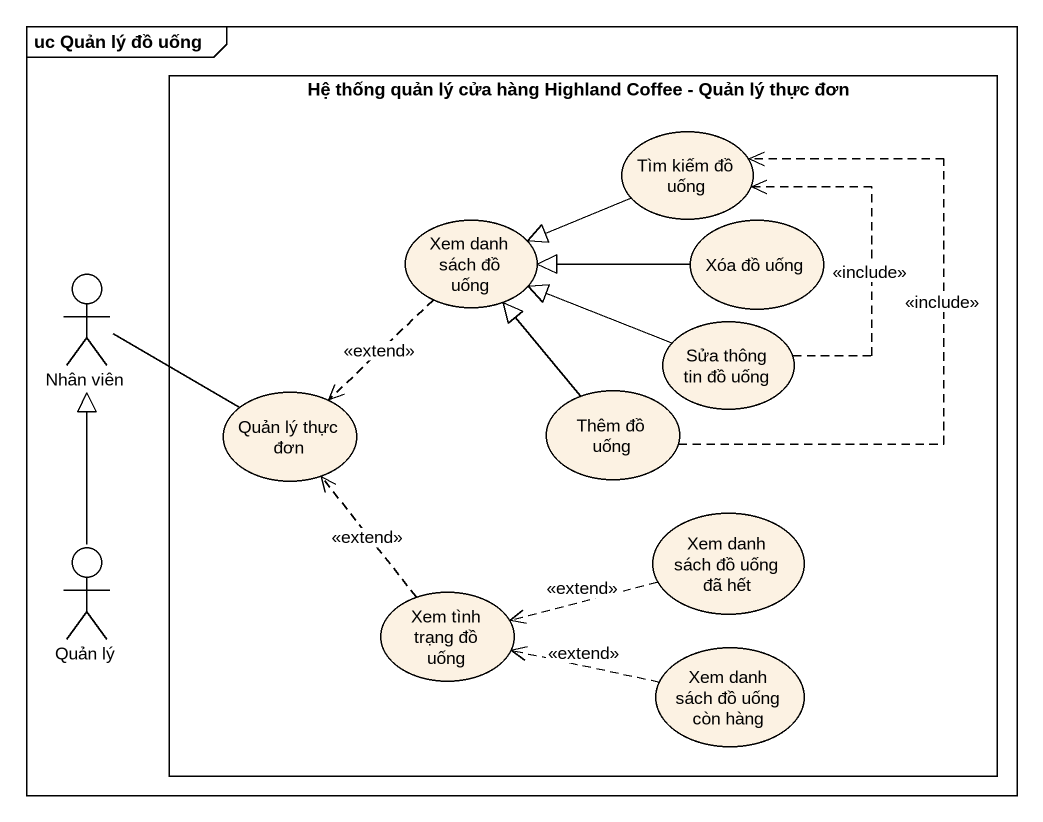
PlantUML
@startuml
mainframe uc Quản lý đồ uống
rectangle "Hệ thống quản lý cửa hàng Highland Coffee - Quản lý thực đơn" as Hệ_thống_quản_lý_cửa_hàng {
  usecase "Tìm kiếm đồ uống" as Tìm_kiếm_đồ_uống
  usecase "Xem danh sách đồ uống" as Xem_danh_sách_đồ_uống
  usecase "Xóa đồ uống" as Xóa_đồ_uống
  usecase "Sửa thông tin đồ uống" as Sửa_thông_tin_đồ_uống
  usecase "Quản lý thực đơn" as Quản_lý_thực_đơn
  usecase "Thêm đồ uống" as Thêm_đồ_uống
  usecase "Xem danh sách đồ uống đã hết" as Xem_danh_sách_đồ_uống_đã_hết
  usecase "Xem tình trạng đồ uống" as Xem_tình_trạng_đồ_uống
  usecase "Xem danh sách đồ uống còn hàng" as Xem_danh_sách_đồ_uống_còn
}
actor "Nhân viên" as Nhân_viên
actor "Quản lý" as Quản_lý
Tìm_kiếm_đồ_uống -left-|> Xem_danh_sách_đồ_uống
Nhân_viên -right- Quản_lý_thực_đơn
Xem_danh_sách_đồ_uống ..> Quản_lý_thực_đơn : <<extend>>
Xóa_đồ_uống -left-|> Xem_danh_sách_đồ_uống
Sửa_thông_tin_đồ_uống .up.> Tìm_kiếm_đồ_uống : <<include>>
Sửa_thông_tin_đồ_uống -left-|> Xem_danh_sách_đồ_uống
Thêm_đồ_uống .up.> Tìm_kiếm_đồ_uống : <<include>>
Thêm_đồ_uống -up-|> Xem_danh_sách_đồ_uống
Quản_lý -up-|> Nhân_viên
Xem_danh_sách_đồ_uống_đã_hết .left.> Xem_tình_trạng_đồ_uống : <<extend>>
Xem_tình_trạng_đồ_uống .up.> Quản_lý_thực_đơn : <<extend>>
Xem_danh_sách_đồ_uống_còn .left.> Xem_tình_trạng_đồ_uống : <<extend>>
@enduml
